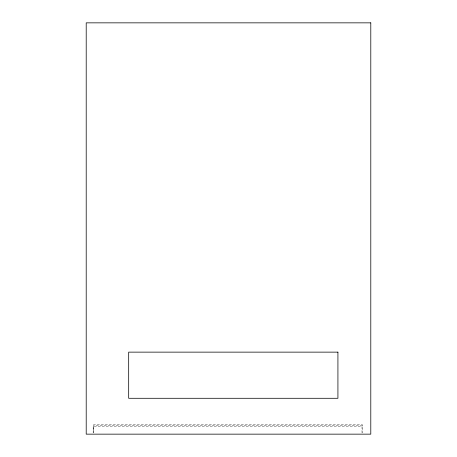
<?xml version="1.0" encoding="UTF-8"?>
<svg xmlns="http://www.w3.org/2000/svg" width="457" height="457" viewBox="0 0 457 457"><rect width="100%" height="100%" fill="white"/><g stroke="black" fill="none" stroke-linecap="round" stroke-linejoin="round"><path stroke-width="0.34" stroke-dasharray="2.29 1.71" d="M362.418 425.427L93.571 425.427L93.571 432.808L93.548 424.69L362.395 424.69L362.418 432.808M361.995 432.728L361.995 426.324L93.148 426.324L93.148 432.728"/><path stroke-width="0.69" d="M370.793 22.85L86.207 22.85L86.207 434.15L370.793 434.15L370.793 22.85M337.923 352.136L128.68 352.136L128.68 398.287L337.923 398.287L337.923 352.136"/></g></svg>
